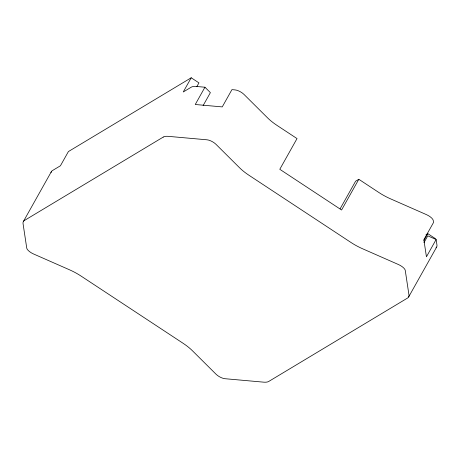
<?xml version="1.0" encoding="UTF-8"?>
<svg xmlns="http://www.w3.org/2000/svg" width="460" height="460" viewBox="0 0 460 460"><rect width="100%" height="100%" fill="white"/><g stroke="black" fill="none" stroke-linecap="round" stroke-linejoin="round"><path stroke-width="0.69" d="M23.356 221.559L51.359 171.66M196.857 86.572L198.939 82.869L191.216 77.78L183.247 91.983L191.228 87.187A21.171 7.486 29.3 0 1 196.351 86.457L204.947 87.222L210.387 92.632L203.119 105.587M204.947 87.222L195.253 104.495L222.249 106.904L231.943 89.631L235.123 89.913A7.055 2.495 29.3 0 1 243.967 94.398L267.588 117.881A28.232 9.976 29.3 0 0 276.995 125.384L297.028 138.581L279.795 169.291L341.584 209.996L358.817 179.285L378.856 192.487A28.232 9.976 29.3 0 0 390.327 198.743L426.529 214.67A7.055 2.495 29.3 0 1 433.245 220.438L433.55 222.444L423.855 239.717L426.437 256.801L436.132 239.522L427.783 235.853L423.976 242.638M340.124 208.794L355.597 181.223L358.817 179.285M424.005 240.448L427.817 233.651L435.539 238.74M408.641 296.953L436.643 247.054M191.216 77.78L68.402 151.564L60.432 165.767L52.451 170.562A21.171 7.486 29.3 0 0 51.037 172.621M425.977 234.761L427.817 233.651M436.132 239.522L436.948 244.961A21.177 7.486 29.3 0 1 435.999 247.831M163.225 137.086L24.449 220.466A21.171 7.486 29.3 0 0 23.052 223.652L26.755 248.176A7.061 2.495 29.3 0 0 33.471 253.943L69.673 269.87A28.232 9.982 29.3 0 1 81.144 276.127L183.005 343.229A28.232 9.982 29.3 0 1 192.412 350.733L216.033 374.216A7.055 2.495 29.3 0 0 224.877 378.701L263.649 382.156A21.177 7.486 29.3 0 0 268.772 381.426L407.548 298.051A21.177 7.486 29.3 0 0 408.946 294.86L405.243 270.336A7.055 2.495 29.3 0 0 398.527 264.569L362.325 248.647A28.232 9.976 29.3 0 1 350.848 242.391L248.992 175.283A28.232 9.976 29.3 0 1 239.585 167.785L215.964 144.302A7.055 2.495 29.3 0 0 207.115 139.817L168.348 136.355A21.171 7.486 29.3 0 0 163.225 137.086"/></g></svg>
